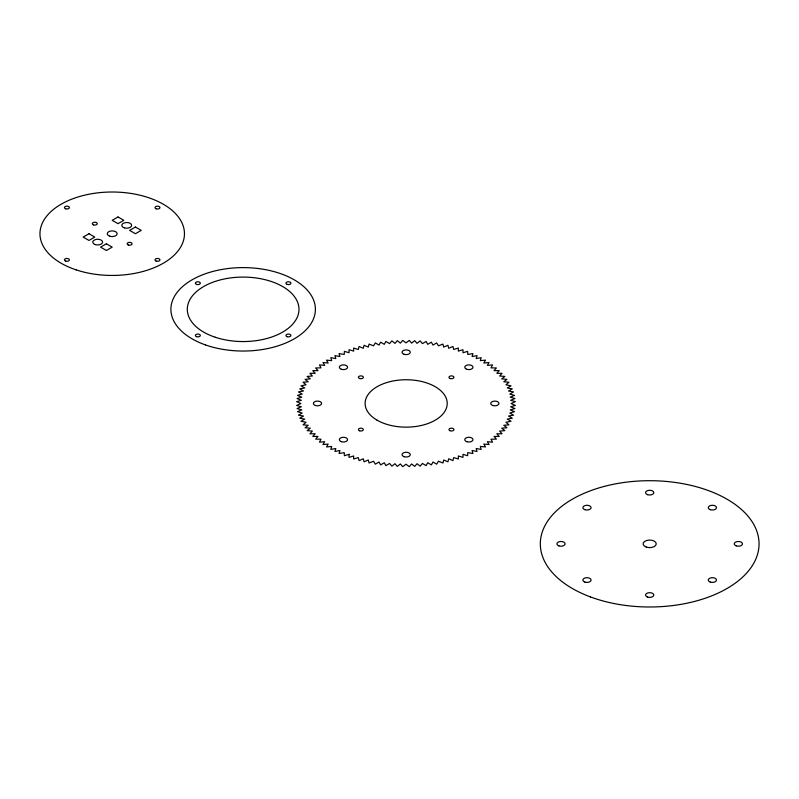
<?xml version="1.0" encoding="UTF-8"?>
<svg xmlns="http://www.w3.org/2000/svg" width="799" height="799" viewBox="0 0 799 799"><rect width="100%" height="100%" fill="white"/><g stroke="black" fill="none" stroke-linecap="round" stroke-linejoin="round"><path stroke-width="1.2" d="M349.053 454.331L349.003 457.368L353.667 455.969L353.627 458.996L358.292 457.597L359.071 460.604L363.295 458.796L364.074 461.802L368.299 459.994L369.088 463.001L373.523 461.243L375.34 464.169L379.026 462.012L380.604 464.898L384.289 462.741L385.877 465.627L389.562 463.47L391.909 466.177L394.966 463.71L397.313 466.426L400.369 463.959L402.716 466.676L406.002 464.219L409.288 466.676L411.635 463.959L414.691 466.426L417.038 463.71L420.094 466.177L422.441 463.47L426.127 465.627L427.715 462.741L431.4 464.898L432.978 462.012L436.663 464.169L438.481 461.243L442.926 463.001L443.705 459.994L447.929 461.802L448.708 458.796L452.933 460.604L453.712 457.597L458.376 458.996L458.336 455.969L463.001 457.368L462.961 454.331L467.615 455.73L467.775 452.624L472.938 453.502L472.079 450.506L477.063 451.465L476.194 448.479L481.178 449.438L480.319 446.441L485.502 446.941L483.834 444.064L489.018 444.564L487.36 441.687L492.534 442.187L491.025 439.2L496.399 439.11L493.982 436.424L499.235 436.444L496.808 433.757L502.062 433.777L499.645 431.08L504.838 430.631L501.722 428.194L506.916 427.745L503.789 425.308L508.983 424.848L505.957 422.291L511.02 421.243L507.275 419.115L512.289 418.197L508.544 416.069L513.547 415.16L509.802 413.033L514.506 411.675L510.231 409.907L514.926 408.559L510.651 406.791L515.355 405.433L511.1 403.535L515.355 401.637L510.651 400.289L514.926 398.521L510.231 397.163L514.506 395.405L509.802 394.047L513.547 391.919L508.544 391.001L512.289 388.873L507.275 387.964L511.02 385.837L505.957 384.788L508.983 382.222L503.789 381.772L506.916 379.335L501.722 378.886L504.838 376.439L499.645 375.989L502.062 373.303L496.808 373.323L499.235 370.636L493.982 370.656L496.399 367.969L491.025 367.87L492.534 364.893L487.36 365.393L489.018 362.516L483.834 363.016L485.502 360.139L480.319 360.629L481.178 357.642L476.194 358.601L477.063 355.605L472.079 356.574L472.938 353.577L467.775 354.446L467.615 351.35L462.961 352.749L463.001 349.712L458.336 351.111L458.376 348.074L453.712 349.473L452.933 346.476L448.708 348.274L447.929 345.278L443.705 347.076L442.926 344.079L438.481 345.827L436.663 342.911L432.978 345.068L431.4 342.182L427.715 344.339L426.127 341.443L422.441 343.61L420.094 340.893L417.038 343.36L414.691 340.654L411.635 343.121L409.288 340.404L406.002 342.861L402.716 340.404L400.369 343.121L397.313 340.654L394.966 343.36L391.909 340.893L389.562 343.61L385.877 341.443L384.289 344.339L380.604 342.182L379.026 345.068L375.34 342.911L373.523 345.827L369.088 344.079L368.299 347.076L364.074 345.278L363.295 348.274L359.071 346.476L358.292 349.473L353.627 348.074L353.667 351.111L349.003 349.712L349.053 352.749L344.389 351.35L344.229 354.446L339.066 353.577L339.935 356.574L334.941 355.605L335.81 358.601L330.826 357.642L331.685 360.629L326.501 360.139L328.169 363.016L322.986 362.516L324.654 365.393L319.47 364.893L320.978 367.87L315.605 367.969L318.022 370.656L312.769 370.636L315.196 373.323L309.942 373.303L312.359 375.989L307.166 376.439L310.292 378.886L305.088 379.335L308.214 381.772L303.021 382.222L306.047 384.788L300.983 385.837L304.729 387.964L299.725 388.873L303.47 391.001L298.456 391.919L302.202 394.047L297.498 395.405L301.772 397.163L297.078 398.521L301.353 400.289L296.649 401.637L300.903 403.535L296.649 405.433L301.353 406.791L297.078 408.559L301.772 409.907L297.498 411.675L302.202 413.033L298.456 415.16L303.47 416.069L299.725 418.197L304.729 419.115L300.983 421.243L306.047 422.291L303.021 424.848L308.214 425.308L305.088 427.745L310.292 428.194L307.166 430.631L312.359 431.08L309.942 433.777L315.196 433.757L312.769 436.444L318.022 436.424L315.605 439.11L320.978 439.2L319.47 442.187L324.654 441.687L322.986 444.564L328.169 444.064L326.501 446.941L331.685 446.441L330.826 449.438L335.81 448.479L334.941 451.465L339.935 450.506L339.066 453.502L344.229 452.624L344.389 455.73L349.053 454.331M88.979 233.727L83.176 237.083L88.979 240.429L94.781 237.083L88.979 233.727M118.012 216.968L112.2 220.324L118.012 223.67L123.815 220.324L118.012 216.968M106.397 243.785L100.594 247.131L106.397 250.487L112.2 247.131L106.397 243.785M135.43 227.026L129.618 230.372L135.43 233.727L141.233 230.372L135.43 227.026M76.075 269.852A72.25 41.718 0 0 0 184.459 233.727A72.25 41.718 0 0 0 76.075 197.603A72.25 41.718 0 0 0 76.075 269.852M156.254 208.809A2.467 1.418 0 0 0 159.95 207.58A2.467 1.418 0 0 0 156.254 206.352A2.467 1.418 0 0 0 156.254 208.809M65.688 208.809A2.467 1.418 0 0 0 69.383 207.58A2.467 1.418 0 0 0 65.688 206.352A2.467 1.418 0 0 0 65.688 208.809M65.688 261.103A2.467 1.418 0 0 0 69.383 259.875A2.467 1.418 0 0 0 65.688 258.636A2.467 1.418 0 0 0 65.688 261.103M156.254 261.103A2.467 1.418 0 0 0 159.95 259.875A2.467 1.418 0 0 0 156.254 258.636A2.467 1.418 0 0 0 156.254 261.103M124.254 227.815A4.924 2.846 0 0 0 131.645 225.348A4.924 2.846 0 0 0 124.254 222.881A4.924 2.846 0 0 0 124.254 227.815M95.221 244.574A4.924 2.846 0 0 0 102.612 242.107A4.924 2.846 0 0 0 95.221 239.64A4.924 2.846 0 0 0 95.221 244.574M109.743 236.194A4.924 2.846 0 0 0 117.133 233.727A4.924 2.846 0 0 0 109.743 231.261A4.924 2.846 0 0 0 109.743 236.194M93.503 224.889A2.467 1.418 0 0 0 97.248 223.71A2.467 1.418 0 0 0 93.603 222.422A2.467 1.418 0 0 0 93.503 224.889M128.389 245.013A2.467 1.418 0 0 0 132.085 243.785A2.467 1.418 0 0 0 128.389 242.546A2.467 1.418 0 0 0 128.389 245.013M205.493 344.928A72.25 41.718 0 0 0 315.375 310.352A72.25 41.718 0 0 0 208.559 272.699A72.25 41.718 0 0 0 205.493 344.928M287.201 284.414A2.467 1.418 0 0 0 290.896 283.176A2.467 1.418 0 0 0 287.201 281.947A2.467 1.418 0 0 0 287.201 284.414M196.624 284.414A2.467 1.418 0 0 0 200.319 283.176A2.467 1.418 0 0 0 196.624 281.947A2.467 1.418 0 0 0 196.624 284.414M196.574 336.689A2.467 1.418 0 0 0 200.319 335.5A2.467 1.418 0 0 0 196.684 334.222A2.467 1.418 0 0 0 196.574 336.689M287.201 336.699A2.467 1.418 0 0 0 290.896 335.47A2.467 1.418 0 0 0 287.201 334.242A2.467 1.418 0 0 0 287.201 336.699M215.231 337.238A55.83 32.23 0 0 0 298.976 309.323A55.83 32.23 0 0 0 215.231 281.408A55.83 32.23 0 0 0 215.231 337.238M466.736 369.268A4.105 2.367 0 0 0 472.978 367.3A4.105 2.367 0 0 0 466.906 365.163A4.105 2.367 0 0 0 466.736 369.268M341.323 369.268A4.105 2.367 0 0 0 347.575 367.3A4.105 2.367 0 0 0 341.503 365.163A4.105 2.367 0 0 0 341.323 369.268M341.323 441.667A4.105 2.367 0 0 0 347.575 439.71A4.105 2.367 0 0 0 341.503 437.562A4.105 2.367 0 0 0 341.323 441.667M466.816 441.697A4.105 2.367 0 0 0 472.978 439.65A4.105 2.367 0 0 0 466.816 437.592A4.105 2.367 0 0 0 466.816 441.697M404.114 354.307A4.105 2.367 0 0 0 410.277 352.249A4.105 2.367 0 0 0 404.114 350.202A4.105 2.367 0 0 0 404.114 354.307M315.385 405.483A4.105 2.367 0 0 0 321.598 403.485A4.105 2.367 0 0 0 315.495 401.378A4.105 2.367 0 0 0 315.385 405.483M404.114 456.698A4.105 2.367 0 0 0 410.277 454.641A4.105 2.367 0 0 0 404.114 452.594A4.105 2.367 0 0 0 404.114 456.698M492.703 405.473A4.105 2.367 0 0 0 498.946 403.505A4.105 2.367 0 0 0 492.883 401.368A4.105 2.367 0 0 0 492.703 405.473M449.717 430.601A2.467 1.418 0 0 0 453.832 429.962A2.467 1.418 0 0 0 450.816 428.214A2.467 1.418 0 0 0 449.717 430.601M450.227 378.536A2.467 1.418 0 0 0 453.922 377.298A2.467 1.418 0 0 0 450.227 376.069A2.467 1.418 0 0 0 450.227 378.536M359.65 430.821A2.467 1.418 0 0 0 363.345 429.592A2.467 1.418 0 0 0 359.65 428.364A2.467 1.418 0 0 0 359.65 430.821M359.65 378.536A2.467 1.418 0 0 0 363.345 377.298A2.467 1.418 0 0 0 359.65 376.069A2.467 1.418 0 0 0 359.65 378.536M377.138 420.204A41.049 23.7 0 0 0 445.822 409.577A41.049 23.7 0 0 0 395.545 380.554A41.049 23.7 0 0 0 377.138 420.204M590.421 596.913A109.363 63.141 0 0 0 758.92 546.945A109.363 63.141 0 0 0 599.719 487.68A109.363 63.141 0 0 0 590.421 596.913M710.251 509.672A4.105 2.367 0 0 0 716.493 507.705A4.105 2.367 0 0 0 710.421 505.567A4.105 2.367 0 0 0 710.251 509.672M584.848 582.072A4.105 2.367 0 0 0 591.09 580.104A4.105 2.367 0 0 0 585.018 577.967A4.105 2.367 0 0 0 584.848 582.072M584.928 509.702A4.105 2.367 0 0 0 591.09 507.645A4.105 2.367 0 0 0 584.928 505.597A4.105 2.367 0 0 0 584.928 509.702M736.219 545.867A4.105 2.367 0 0 0 742.461 543.909A4.105 2.367 0 0 0 736.398 541.762A4.105 2.367 0 0 0 736.219 545.867M647.629 597.093A4.105 2.367 0 0 0 653.792 595.045A4.105 2.367 0 0 0 647.629 592.988A4.105 2.367 0 0 0 647.629 597.093M558.901 545.877A4.105 2.367 0 0 0 565.113 543.879A4.105 2.367 0 0 0 559.01 541.772A4.105 2.367 0 0 0 558.901 545.877M647.55 494.671A4.105 2.367 0 0 0 653.792 492.713A4.105 2.367 0 0 0 647.719 490.566A4.105 2.367 0 0 0 647.55 494.671M710.331 582.101A4.105 2.367 0 0 0 716.493 580.044A4.105 2.367 0 0 0 710.331 577.997A4.105 2.367 0 0 0 710.331 582.101M646.271 547.085A6.572 3.795 0 0 0 656.249 543.939A6.572 3.795 0 0 0 646.541 540.514A6.572 3.795 0 0 0 646.271 547.085"/></g></svg>
